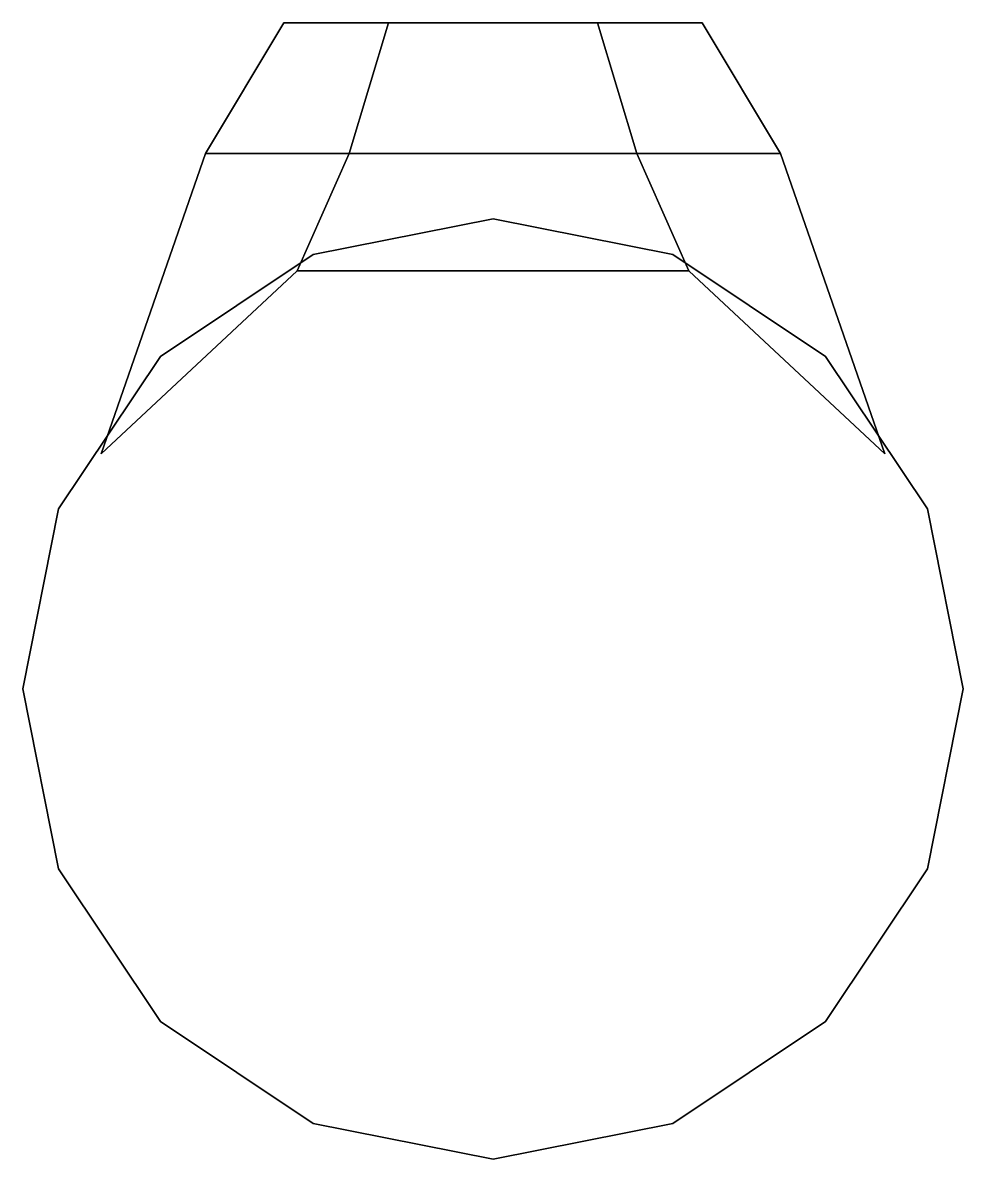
# Model space of a CAD drawing. Extents: x -0.36 to 0.36, y -0.36 to 0.51.
import ezdxf

# ---------------------------------------------------------------- set-up
doc = ezdxf.new("R2010")
doc.units = 0
doc.layers.add('SLEEVE', color=5, linetype='CONTINUOUS')

msp = doc.modelspace()

# ---------------------------------------------------------------- linework, layer by layer
at = {"layer": 'SLEEVE'}
for points in [[(-0.08, 0.51, 1.71856), (-0.16, 0.51, 1.58), (-0.22, 0.41, 1.58), (-0.11, 0.41, 1.77053)], [(-0.16, 0.51, 1.58), (-0.08, 0.51, 1.44144), (-0.11, 0.41, 1.38947), (-0.22, 0.41, 1.58)], [(0.16, 0.51, 1.58), (-0.16, 0.51, 1.58), (-0.08, 0.51, 1.71856), (0.08, 0.51, 1.71856)], [(0.08, 0.51, 1.44144), (-0.08, 0.51, 1.44144), (-0.16, 0.51, 1.58), (0.16, 0.51, 1.58)], [(0.08, 0.51, 1.71856), (-0.08, 0.51, 1.71856), (-0.11, 0.41, 1.77053), (0.11, 0.41, 1.77053)], [(-0.08, 0.51, 1.44144), (0.08, 0.51, 1.44144), (0.11, 0.41, 1.38947), (-0.11, 0.41, 1.38947)], [(0.16, 0.51, 1.58), (0.08, 0.51, 1.71856), (0.11, 0.41, 1.77053), (0.22, 0.41, 1.58)], [(0.08, 0.51, 1.44144), (0.16, 0.51, 1.58), (0.22, 0.41, 1.58), (0.11, 0.41, 1.38947)], [(-0.11, 0.41, 1.77053), (-0.22, 0.41, 1.58), (-0.3, 0.18, 1.58), (-0.15, 0.32, 1.83981)], [(-0.22, 0.41, 1.58), (-0.11, 0.41, 1.38947), (-0.15, 0.32, 1.32019), (-0.3, 0.18, 1.58)], [(0.11, 0.41, 1.77053), (-0.11, 0.41, 1.77053), (-0.15, 0.32, 1.83981), (0.15, 0.32, 1.83981)], [(-0.11, 0.41, 1.38947), (0.11, 0.41, 1.38947), (0.15, 0.32, 1.32019), (-0.15, 0.32, 1.32019)], [(0.22, 0.41, 1.58), (0.11, 0.41, 1.77053), (0.15, 0.32, 1.83981), (0.3, 0.18, 1.58)], [(0.11, 0.41, 1.38947), (0.22, 0.41, 1.58), (0.3, 0.18, 1.58), (0.15, 0.32, 1.32019)], [(0, 0.36, 1.18), (-0.13777, 0.3326, 1.18), (-0.13777, 0.3326, 1.91), (0, 0.36, 1.91)], [(0.13777, 0.3326, 1.18), (0, 0.36, 1.18), (0, 0.36, 1.91), (0.13777, 0.3326, 1.91)], [(-0.13777, 0.3326, 1.18), (-0.25456, 0.25456, 1.18), (-0.25456, 0.25456, 1.91), (-0.13777, 0.3326, 1.91)], [(0.25456, 0.25456, 1.18), (0.13777, 0.3326, 1.18), (0.13777, 0.3326, 1.91), (0.25456, 0.25456, 1.91)], [(-0.25456, 0.25456, 1.18), (-0.3326, 0.13777, 1.18), (-0.3326, 0.13777, 1.91), (-0.25456, 0.25456, 1.91)], [(0.3326, 0.13777, 1.18), (0.25456, 0.25456, 1.18), (0.25456, 0.25456, 1.91), (0.3326, 0.13777, 1.91)], [(-0.3326, 0.13777, 1.18), (-0.36, 0, 1.37), (-0.36, 0, 1.91), (-0.3326, 0.13777, 1.91)], [(0.36, 0, 1.37), (0.3326, 0.13777, 1.18), (0.3326, 0.13777, 1.91), (0.36, 0, 1.91)], [(-0.36, 0, 1.37), (-0.3326, -0.13777, 1.46), (-0.3326, -0.13777, 1.91), (-0.36, 0, 1.91)], [(0.3326, -0.13777, 1.46), (0.36, 0, 1.37), (0.36, 0, 1.91), (0.3326, -0.13777, 1.91)], [(-0.3326, -0.13777, 1.46), (-0.25456, -0.25456, 1.54), (-0.25456, -0.25456, 1.91), (-0.3326, -0.13777, 1.91)], [(0.25456, -0.25456, 1.54), (0.3326, -0.13777, 1.46), (0.3326, -0.13777, 1.91), (0.25456, -0.25456, 1.91)], [(-0.25456, -0.25456, 1.54), (-0.13777, -0.3326, 1.61), (-0.13777, -0.3326, 1.91), (-0.25456, -0.25456, 1.91)], [(0.13777, -0.3326, 1.61), (0.25456, -0.25456, 1.54), (0.25456, -0.25456, 1.91), (0.13777, -0.3326, 1.91)], [(-0.13777, -0.3326, 1.61), (0, -0.36, 1.66), (0, -0.36, 1.91), (-0.13777, -0.3326, 1.91)], [(0, -0.36, 1.66), (0.13777, -0.3326, 1.61), (0.13777, -0.3326, 1.91), (0, -0.36, 1.91)]]:
    msp.add_3dface(points, dxfattribs=at)

doc.saveas('drawing.dxf')
